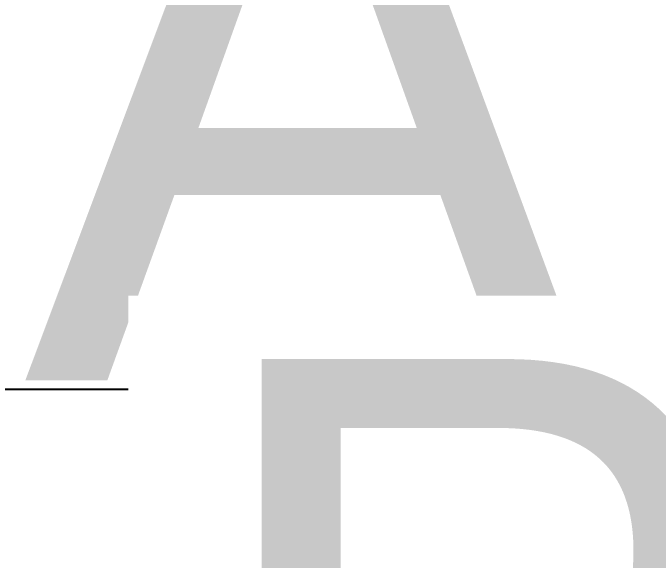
# Model space of a CAD drawing. Header units: metres. Extents: x -81 to 63023, y -186 to 109005.
# Drawn here: x 65.033 to 67.576, y -8.586 to -6.429 of the extents above; entities that cross this region are included whole.
import ezdxf
from ezdxf.enums import TextEntityAlignment as Align

# ---------------------------------------------------------------- set-up
doc = ezdxf.new("R2018")
doc.units = ezdxf.units.M
for name, color, linetype in [('LIN018CO', 6, 'Continuous'), ('TEXT018', 143, 'Continuous'), ('TEXT035', 1, 'Continuous'), ('TEXT050', 3, 'Continuous')]:
    doc.layers.add(name, color=color, linetype=linetype)
doc.styles.get("Standard").update_dxf_attribs({"font": 'txt.shx'})

# ---------------------------------------------------------------- blocks, each defined once
blk = doc.blocks.new('*U32')
at = {"layer": 'TEXT018', "lineweight": 30, "flags": 104}
blk.add_attdef('RIF2', text='', height=0.18, dxfattribs=at).set_placement((1.35, -0.15), align=Align.TOP_RIGHT)
blk.add_attdef('RIF1', text='', height=0.18, dxfattribs=at).set_placement((-2.35, -0.15), align=Align.TOP_LEFT)
at = {"layer": 'TEXT050', "lineweight": 30, "flags": 104}
blk.add_attdef('SEZ1', text='', height=0.4, dxfattribs=at).set_placement((-2.35, 0.15), align=Align.BOTTOM_LEFT)
blk.add_attdef('SEZ2', text='', height=0.4, dxfattribs=at).set_placement((1.35, 0.15), align=Align.BOTTOM_RIGHT)
blk = doc.blocks.new('*U30')
at = {"layer": 'LIN018CO'}
blk.add_hatch(color=256, dxfattribs=at).paths.add_polyline_path([(-0.25, 0.12), (-0.25, 0.24), (0, 0.12)])
for p, q in [((-0.25, 0.12), (-0.25, 0.24)), ((-0.25, 0.24), (0, 0.12)), ((0, 0.12), (-1.8404, 0.12))]:
    blk.add_line(p, q, dxfattribs=at)
at = {"layer": 'TEXT035', "lineweight": 30, "flags": 104}
blk.add_attdef('VALORE_AD', text='', height=0.25, rotation=360, dxfattribs=at).set_placement((-0.3184, 0.18), align=Align.BOTTOM_RIGHT)

msp = doc.modelspace()

# ---------------------------------------------------------------- block references
ref = msp.add_blockref('*U32', (62.3755, -5.6778), dxfattribs=dict(xscale=2, yscale=2, zscale=2))
lines = msp.add_mtext('A', dxfattribs={"layer": 'TEXT050', "insert": (65.0755, -5.3778), "char_height": 2.5, "attachment_point": 1})
ref.add_attrib('SEZ2', '', (65.0755, -5.3778), dxfattribs={"flags": 104}).embed_mtext(lines)
ref = msp.add_blockref('*U30', (66.3755, -8.1534), dxfattribs=dict(xscale=2, yscale=2, zscale=2))
lines = msp.add_mtext('P=0.00%', dxfattribs={"layer": 'TEXT035', "insert": (65.7387, -7.7934), "char_height": 2.5, "attachment_point": 1, "bg_fill": 3, "box_fill_scale": 1.1, "bg_fill_color": 256, "bg_fill_transparency": 3940247})
ref.add_attrib('VALORE_AD', '', (65.7387, -7.7934), dxfattribs={"flags": 104}).embed_mtext(lines)

doc.saveas('drawing.dxf')
